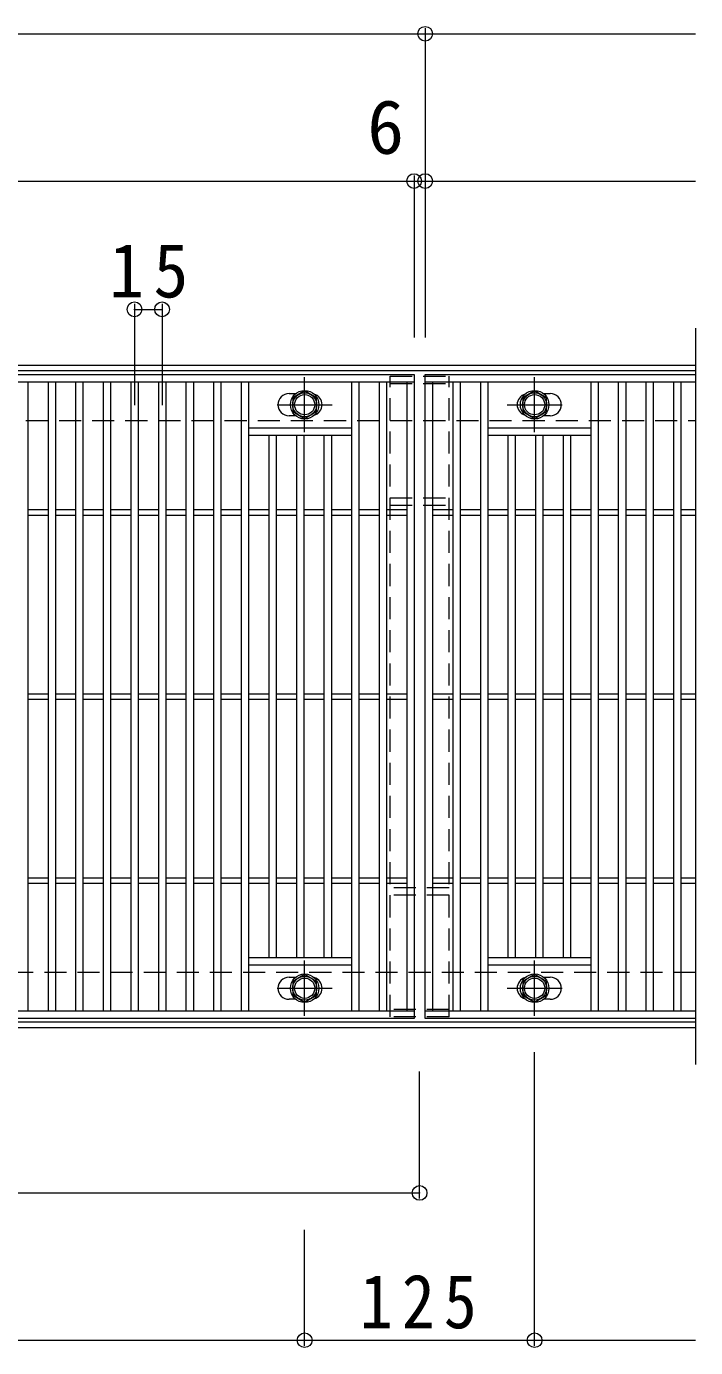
# Model space of a CAD drawing. Units: millimetres on the paper, enlarged 2 times, with parts at other scales. Extents: x -407 to 421, y -392 to 305.
# Drawn here: x 68.2 to 141, y 155 to 298.5 of the extents above; entities that cross this region are included whole.
import ezdxf
from ezdxf.enums import TextEntityAlignment as Align

# ---------------------------------------------------------------- set-up
doc = ezdxf.new("R2010")
doc.units = ezdxf.units.MM
doc.header["$LTSCALE"] = 2
doc.header["$PDMODE"] = 32
doc.header["$PDSIZE"] = 1.6
doc.linetypes.add('CHAIN1', pattern=[8, 5, -1, 1, -1])
doc.linetypes.add('DASHED1', pattern=[1.8, 1.2, -0.6])
for name, color, linetype, lineweight in [('C-1_躯体', 2, 'Continuous', 9), ('C-2_仕上', 3, 'Continuous', 9), ('C-4_文字', 7, 'Continuous', 9), ('C-8_ハッチ', 3, 'DASHED1', 9), ('C-B_衛生陶器', 2, 'Continuous', 9)]:
    doc.layers.add(name, color=color, linetype=linetype, lineweight=lineweight)
doc.styles.add('ＭＳ ゴシック', font='')
doc.styles.get('ＭＳ ゴシック').set_extended_font_data('MS Gothic')

msp = doc.modelspace()

# ---------------------------------------------------------------- linework, layer by layer
at = {"layer": 'C-1_躯体'}
for p, q in [((-119.021, 261.726), (140.979, 261.726)), ((-119.021, 261.126), (140.979, 261.126)), ((140.979, 190.326), (-119.021, 190.326)), ((140.979, 189.726), (-119.021, 189.726))]:
    msp.add_line(p, q, dxfattribs=at)
at = {"layer": 'C-1_躯体', "linetype": 'DASHED1'}
for p, q in [((-119.021, 255.726), (140.979, 255.726)), ((140.979, 195.726), (-119.021, 195.726))]:
    msp.add_line(p, q, dxfattribs=at)
at = {"layer": 'C-2_仕上'}
for p, q in [((140.979, 265.726), (140.979, 185.726)), ((-88.421, 260.726), (110.379, 260.726)), ((-88.421, 259.926), (110.379, 259.926)), ((68.379, 259.926), (68.379, 191.526)), ((70.579, 259.926), (70.579, 191.526)), ((71.379, 259.926), (71.379, 191.526)), ((73.579, 259.926), (73.579, 191.526)), ((74.379, 259.926), (74.379, 191.526)), ((76.579, 259.926), (76.579, 191.526)), ((77.379, 259.926), (77.379, 191.526)), ((79.579, 259.926), (79.579, 191.526)), ((80.379, 259.926), (80.379, 191.526)), ((82.579, 259.926), (82.579, 191.526)), ((83.379, 259.926), (83.379, 191.526)), ((85.579, 259.926), (85.579, 191.526)), ((86.379, 259.926), (86.379, 191.526)), ((88.579, 259.926), (88.579, 191.526)), ((89.379, 259.926), (89.379, 191.526)), ((91.579, 259.926), (91.579, 191.526)), ((92.379, 259.926), (92.379, 191.526)), ((103.579, 259.926), (103.579, 191.526)), ((104.379, 259.926), (104.379, 191.526)), ((106.579, 259.926), (106.579, 191.526)), ((107.379, 259.926), (107.379, 191.526)), ((109.579, 259.926), (109.579, 191.526)), ((111.579, 260.726), (140.979, 260.726)), ((111.579, 190.726), (111.579, 260.726)), ((111.579, 259.926), (140.979, 259.926)), ((112.379, 259.926), (112.379, 191.526)), ((114.579, 259.926), (114.579, 191.526)), ((115.379, 259.926), (115.379, 191.526)), ((117.579, 259.926), (117.579, 191.526)), ((118.379, 259.926), (118.379, 191.526)), ((129.579, 259.926), (129.579, 191.526)), ((130.379, 259.926), (130.379, 191.526)), ((132.579, 259.926), (132.579, 191.526)), ((133.379, 259.926), (133.379, 191.526)), ((135.579, 259.926), (135.579, 191.526)), ((136.379, 259.926), (136.379, 191.526)), ((138.579, 259.926), (138.579, 191.526)), ((139.379, 259.926), (139.379, 191.526)), ((96.779, 258.626), (97.498, 258.626)), ((124.46, 258.626), (125.179, 258.626)), ((97.498, 256.226), (96.779, 256.226)), ((125.179, 256.226), (124.46, 256.226)), ((92.379, 254.926), (103.579, 254.926)), ((92.379, 254.126), (103.579, 254.126)), ((94.579, 254.126), (94.579, 197.326)), ((95.379, 254.126), (95.379, 197.326)), ((97.579, 254.126), (97.579, 197.326)), ((98.379, 254.126), (98.379, 197.326)), ((100.579, 254.126), (100.579, 197.326)), ((101.379, 254.126), (101.379, 197.326)), ((118.379, 254.926), (129.579, 254.926)), ((118.379, 254.126), (129.579, 254.126)), ((120.579, 254.126), (120.579, 197.326)), ((121.379, 254.126), (121.379, 197.326)), ((123.579, 254.126), (123.579, 197.326)), ((124.379, 254.126), (124.379, 197.326)), ((126.579, 254.126), (126.579, 197.326)), ((127.379, 254.126), (127.379, 197.326)), ((68.379, 246.026), (70.579, 246.026)), ((71.379, 246.026), (73.579, 246.026)), ((74.379, 246.026), (76.579, 246.026)), ((77.379, 246.026), (79.579, 246.026)), ((80.379, 246.026), (82.579, 246.026)), ((83.379, 246.026), (85.579, 246.026)), ((86.379, 246.026), (88.579, 246.026)), ((89.379, 246.026), (91.579, 246.026)), ((92.379, 246.026), (94.579, 246.026)), ((95.379, 246.026), (97.579, 246.026)), ((98.379, 246.026), (100.579, 246.026)), ((101.379, 246.026), (103.579, 246.026)), ((104.379, 246.026), (106.579, 246.026)), ((107.379, 246.026), (109.579, 246.026)), ((112.379, 246.026), (114.579, 246.026)), ((115.379, 246.026), (117.579, 246.026)), ((118.379, 246.026), (120.579, 246.026)), ((121.379, 246.026), (123.579, 246.026)), ((124.379, 246.026), (126.579, 246.026)), ((127.379, 246.026), (129.579, 246.026)), ((130.379, 246.026), (132.579, 246.026)), ((133.379, 246.026), (135.579, 246.026)), ((136.379, 246.026), (138.579, 246.026)), ((139.379, 246.026), (140.979, 246.026)), ((68.379, 245.426), (70.579, 245.426)), ((71.379, 245.426), (73.579, 245.426)), ((74.379, 245.426), (76.579, 245.426)), ((77.379, 245.426), (79.579, 245.426)), ((80.379, 245.426), (82.579, 245.426)), ((83.379, 245.426), (85.579, 245.426)), ((86.379, 245.426), (88.579, 245.426)), ((89.379, 245.426), (91.579, 245.426)), ((92.379, 245.426), (94.579, 245.426)), ((95.379, 245.426), (97.579, 245.426)), ((98.379, 245.426), (100.579, 245.426)), ((101.379, 245.426), (103.579, 245.426)), ((104.379, 245.426), (106.579, 245.426)), ((107.379, 245.426), (109.579, 245.426)), ((112.379, 245.426), (114.579, 245.426)), ((115.379, 245.426), (117.579, 245.426)), ((118.379, 245.426), (120.579, 245.426)), ((121.379, 245.426), (123.579, 245.426)), ((124.379, 245.426), (126.579, 245.426)), ((127.379, 245.426), (129.579, 245.426)), ((130.379, 245.426), (132.579, 245.426)), ((133.379, 245.426), (135.579, 245.426)), ((136.379, 245.426), (138.579, 245.426)), ((139.379, 245.426), (140.979, 245.426)), ((68.379, 226.026), (70.579, 226.026)), ((68.379, 225.426), (70.579, 225.426)), ((71.379, 226.026), (73.579, 226.026)), ((71.379, 225.426), (73.579, 225.426)), ((74.379, 226.026), (76.579, 226.026)), ((74.379, 225.426), (76.579, 225.426)), ((77.379, 226.026), (79.579, 226.026)), ((77.379, 225.426), (79.579, 225.426)), ((80.379, 226.026), (82.579, 226.026)), ((80.379, 225.426), (82.579, 225.426)), ((83.379, 226.026), (85.579, 226.026)), ((83.379, 225.426), (85.579, 225.426)), ((86.379, 226.026), (88.579, 226.026)), ((86.379, 225.426), (88.579, 225.426)), ((89.379, 226.026), (91.579, 226.026)), ((89.379, 225.426), (91.579, 225.426)), ((92.379, 226.026), (94.579, 226.026)), ((92.379, 225.426), (94.579, 225.426)), ((95.379, 226.026), (97.579, 226.026)), ((95.379, 225.426), (97.579, 225.426)), ((98.379, 226.026), (100.579, 226.026)), ((98.379, 225.426), (100.579, 225.426)), ((101.379, 226.026), (103.579, 226.026)), ((101.379, 225.426), (103.579, 225.426)), ((104.379, 226.026), (106.579, 226.026)), ((104.379, 225.426), (106.579, 225.426)), ((107.379, 226.026), (109.579, 226.026)), ((107.379, 225.426), (109.579, 225.426)), ((112.379, 226.026), (114.579, 226.026)), ((112.379, 225.426), (114.579, 225.426)), ((115.379, 226.026), (117.579, 226.026)), ((115.379, 225.426), (117.579, 225.426)), ((118.379, 226.026), (120.579, 226.026)), ((118.379, 225.426), (120.579, 225.426)), ((121.379, 226.026), (123.579, 226.026)), ((121.379, 225.426), (123.579, 225.426)), ((124.379, 226.026), (126.579, 226.026)), ((124.379, 225.426), (126.579, 225.426)), ((127.379, 226.026), (129.579, 226.026)), ((127.379, 225.426), (129.579, 225.426)), ((130.379, 226.026), (132.579, 226.026)), ((130.379, 225.426), (132.579, 225.426)), ((133.379, 226.026), (135.579, 226.026)), ((133.379, 225.426), (135.579, 225.426)), ((136.379, 226.026), (138.579, 226.026)), ((136.379, 225.426), (138.579, 225.426)), ((139.379, 226.026), (140.979, 226.026)), ((139.379, 225.426), (140.979, 225.426)), ((68.379, 206.026), (70.579, 206.026)), ((68.379, 205.426), (70.579, 205.426)), ((71.379, 206.026), (73.579, 206.026)), ((71.379, 205.426), (73.579, 205.426)), ((74.379, 206.026), (76.579, 206.026)), ((74.379, 205.426), (76.579, 205.426)), ((77.379, 206.026), (79.579, 206.026)), ((77.379, 205.426), (79.579, 205.426)), ((80.379, 206.026), (82.579, 206.026)), ((80.379, 205.426), (82.579, 205.426)), ((83.379, 206.026), (85.579, 206.026)), ((83.379, 205.426), (85.579, 205.426)), ((86.379, 206.026), (88.579, 206.026)), ((86.379, 205.426), (88.579, 205.426)), ((89.379, 206.026), (91.579, 206.026)), ((89.379, 205.426), (91.579, 205.426)), ((92.379, 206.026), (94.579, 206.026)), ((92.379, 205.426), (94.579, 205.426)), ((95.379, 206.026), (97.579, 206.026)), ((95.379, 205.426), (97.579, 205.426)), ((98.379, 206.026), (100.579, 206.026)), ((98.379, 205.426), (100.579, 205.426)), ((101.379, 206.026), (103.579, 206.026)), ((101.379, 205.426), (103.579, 205.426)), ((104.379, 206.026), (106.579, 206.026)), ((104.379, 205.426), (106.579, 205.426)), ((107.379, 206.026), (109.579, 206.026)), ((107.379, 205.426), (109.579, 205.426)), ((112.379, 206.026), (114.579, 206.026)), ((112.379, 205.426), (114.579, 205.426)), ((115.379, 206.026), (117.579, 206.026)), ((115.379, 205.426), (117.579, 205.426)), ((118.379, 206.026), (120.579, 206.026)), ((118.379, 205.426), (120.579, 205.426)), ((121.379, 206.026), (123.579, 206.026)), ((121.379, 205.426), (123.579, 205.426)), ((124.379, 206.026), (126.579, 206.026)), ((124.379, 205.426), (126.579, 205.426)), ((127.379, 206.026), (129.579, 206.026)), ((127.379, 205.426), (129.579, 205.426)), ((130.379, 206.026), (132.579, 206.026)), ((130.379, 205.426), (132.579, 205.426)), ((133.379, 206.026), (135.579, 206.026)), ((133.379, 205.426), (135.579, 205.426)), ((136.379, 206.026), (138.579, 206.026)), ((136.379, 205.426), (138.579, 205.426)), ((139.379, 206.026), (140.979, 206.026)), ((139.379, 205.426), (140.979, 205.426)), ((103.579, 197.326), (92.379, 197.326)), ((129.579, 197.326), (118.379, 197.326)), ((103.579, 196.526), (92.379, 196.526)), ((96.779, 195.226), (97.498, 195.226)), ((129.579, 196.526), (118.379, 196.526)), ((124.46, 195.226), (125.179, 195.226)), ((97.498, 192.826), (96.779, 192.826)), ((125.179, 192.826), (124.46, 192.826)), ((110.379, 191.526), (-88.421, 191.526)), ((140.979, 191.526), (111.579, 191.526)), ((140.979, 190.726), (111.579, 190.726))]:
    msp.add_line(p, q, dxfattribs=at)
msp.add_lwpolyline([(110.379, 260.726), (110.379, 190.726), (-88.421, 190.726)], dxfattribs=at)
for centre, start, end in [((96.779, 257.426), 90, 180), ((99.179, 257.426), 0, 73.66518), ((122.779, 257.426), 106.33482, 180), ((125.179, 257.426), 0, 90), ((96.779, 257.426), 180, 270), ((99.179, 257.426), 286.33482, 0), ((122.779, 257.426), 180, 253.66518), ((125.179, 257.426), 270, 0), ((96.779, 194.026), 90, 180), ((125.179, 194.026), 0, 90), ((96.779, 194.026), 180, 270), ((99.179, 194.026), 0, 73.66518), ((99.179, 194.026), 286.33482, 0), ((122.779, 194.026), 106.33482, 180), ((122.779, 194.026), 180, 253.66518), ((125.179, 194.026), 270, 0)]:
    msp.add_arc(centre, 1.2, start, end, dxfattribs=at)
at = {"layer": 'C-4_文字'}
for p, q in [((-88.421, 297.726), (111.579, 297.726)), ((111.579, 298.326), (111.579, 264.726)), ((111.579, 297.726), (140.979, 297.726)), ((-88.421, 281.726), (110.379, 281.726)), ((110.379, 282.326), (110.379, 264.726)), ((110.379, 281.726), (111.579, 281.726)), ((111.579, 281.726), (140.979, 281.726)), ((79.979, 268.386), (79.979, 257.38)), ((79.979, 267.786), (82.979, 267.786)), ((82.979, 268.386), (82.979, 257.38)), ((123.479, 155.186), (123.479, 187.086)), ((110.979, 171.186), (110.979, 184.986)), ((-69.021, 171.786), (110.979, 171.786)), ((98.479, 155.186), (98.479, 167.787)), ((-76.521, 155.786), (98.479, 155.786)), ((98.479, 155.786), (123.479, 155.786)), ((123.479, 155.786), (140.979, 155.786))]:
    msp.add_line(p, q, dxfattribs=at)
for p in [(111.579, 297.726), (110.379, 281.726), (111.579, 281.726), (79.979, 267.786), (82.979, 267.786), (110.979, 171.786), (98.479, 155.786), (123.479, 155.786)]:
    msp.add_point(p, dxfattribs=at)
at = {"layer": 'C-8_ハッチ'}
for p, q in [((107.779, 190.926), (107.779, 260.526)), ((107.779, 260.526), (114.179, 260.526)), ((114.179, 190.926), (114.179, 260.526)), ((107.779, 259.726), (114.179, 259.726)), ((107.779, 247.326), (114.179, 247.326)), ((107.779, 246.526), (114.179, 246.526)), ((114.179, 204.926), (107.779, 204.926)), ((114.179, 204.126), (107.779, 204.126)), ((114.179, 191.726), (107.779, 191.726)), ((114.179, 190.926), (107.779, 190.926))]:
    msp.add_line(p, q, dxfattribs=at)
at = {"layer": 'C-B_衛生陶器', "color": 7, "linetype": 'CHAIN1'}
for p, q in [((98.479, 254.426), (98.479, 260.426)), ((123.479, 254.426), (123.479, 260.426)), ((95.479, 257.426), (101.479, 257.426)), ((120.479, 257.426), (126.479, 257.426)), ((98.479, 191.026), (98.479, 197.026)), ((123.479, 191.026), (123.479, 197.026)), ((95.479, 194.026), (101.479, 194.026)), ((120.479, 194.026), (126.479, 194.026))]:
    msp.add_line(p, q, dxfattribs=at)
at = {"layer": 'C-B_衛生陶器'}
for points in [[(97.18, 256.676), (98.479, 255.926), (99.778, 256.676), (99.778, 258.176), (98.479, 258.926), (97.18, 258.176)], [(122.18, 256.676), (123.479, 255.926), (124.778, 256.676), (124.778, 258.176), (123.479, 258.926), (122.18, 258.176)], [(97.18, 193.276), (98.479, 192.526), (99.778, 193.276), (99.778, 194.776), (98.479, 195.526), (97.18, 194.776)], [(122.18, 193.276), (123.479, 192.526), (124.778, 193.276), (124.778, 194.776), (123.479, 195.526), (122.18, 194.776)]]:
    msp.add_lwpolyline(points, close=True, dxfattribs=at)
for centre, radius in [((98.479, 257.426), 1.55), ((98.479, 257.426), 1.3), ((98.479, 257.426), 1.1), ((123.479, 257.426), 1.55), ((123.479, 257.426), 1.3), ((123.479, 257.426), 1.1), ((98.479, 194.026), 1.55), ((98.479, 194.026), 1.3), ((123.479, 194.026), 1.55), ((123.479, 194.026), 1.3), ((98.479, 194.026), 1.1), ((123.479, 194.026), 1.1)]:
    msp.add_circle(centre, radius, dxfattribs=at)

# ---------------------------------------------------------------- texts
at = {"layer": 'C-4_文字', "color": 2, "style": 'ＭＳ ゴシック'}
msp.add_text('6', height=5.865, dxfattribs=at).set_placement((105.287, 282.926), align=Align.BOTTOM_LEFT)
at = {"layer": 'C-4_文字', "color": 2, "char_height": 5.865, "attachment_point": 7, "style": 'ＭＳ ゴシック'}
for s, insert in [('\\T1.27;\\W0.95;15', (77.229, 268.986)), ('\\T1.27;\\W0.9;125', (104.479, 156.986))]:
    msp.add_mtext(s, dxfattribs=dict(at, insert=insert))

doc.saveas('drawing.dxf')
